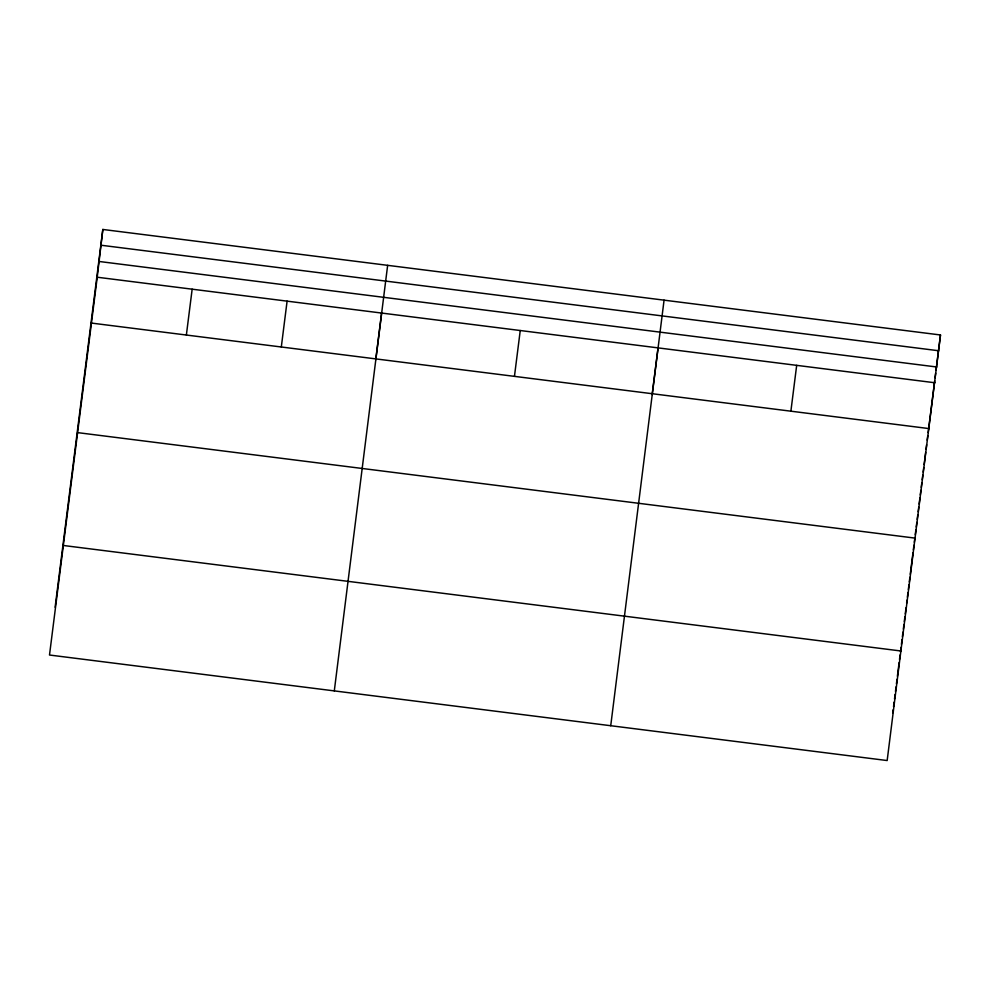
<?xml version="1.0" encoding="UTF-8"?>
<svg xmlns="http://www.w3.org/2000/svg" width="990" height="990" viewBox="0 0 990 990"><rect width="100%" height="100%" fill="white"/><g stroke="black" fill="none" stroke-linecap="round" stroke-linejoin="round"><path stroke-width="1.49" d="M97.23 277.225L102.836 229.457L940.5 334.979L887.164 760.543L49.5 655.021L97.23 277.225L934.882 382.759M387.647 265.332L334.298 690.896M664.067 300.156L610.731 725.72M55.118 607.241L102.836 229.457M186.368 335.028L192.159 289.191M281.308 346.995L287.1 301.146M375.705 359.865L381.657 312.704M514.454 376.361L520.245 330.524M652.125 394.688L658.09 347.527M790.886 411.184L796.678 365.347M892.77 712.775L893.153 709.731M893.537 706.687L894.119 702.12M894.502 699.076L895.084 694.51M895.467 691.466L896.037 686.899M896.42 683.867L897.002 679.301M897.385 676.257L899.118 662.558M899.502 659.513L900.083 654.959M900.467 651.915L901.036 647.349M901.42 644.304L902.001 639.738M902.385 636.694L902.967 632.14M903.35 629.096L903.92 624.529M904.303 621.485L904.885 616.918M905.268 613.874L906.036 607.786M906.617 603.232L907.001 600.175M907.385 597.131L907.966 592.552M908.35 589.495L908.919 584.929M909.315 581.873L909.884 577.294M910.268 574.25L912.966 552.903M913.362 549.846L913.931 545.267M914.315 542.223L914.896 537.644M915.28 534.6L915.861 530.021M916.245 526.965L916.827 522.398M917.21 519.342L917.792 514.763M918.176 511.719L918.745 507.14M919.141 504.096L919.908 497.995M920.292 494.938L920.873 490.359M921.257 487.328L921.826 482.761M922.21 479.717L922.791 475.15M923.175 472.106L923.757 467.54M924.14 464.496L925.675 452.331M926.058 449.287L926.64 444.72M927.209 440.154L927.791 435.6M928.174 432.556L934.709 380.828M935.092 377.772L935.674 373.18M936.057 370.124L940.5 334.979M100.992 245.223L938.644 350.745M99.074 261.471L936.738 366.993M91.439 323.074L929.09 428.596M77.591 432.618L915.255 538.139M63.335 545.478L900.999 650.999"/></g></svg>
